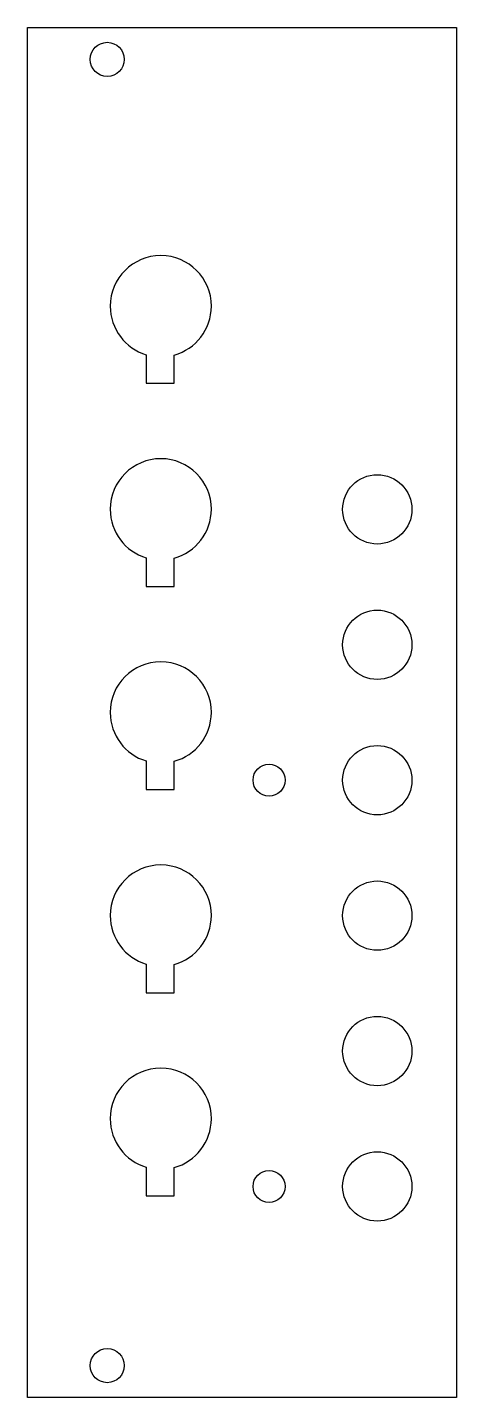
# Model space of a CAD drawing. Extents: x 0 to 40, y 168 to 297.
import ezdxf

# ---------------------------------------------------------------- set-up
doc = ezdxf.new("R2010")
doc.units = 0
doc.layers.add('Layer_1', color=7, linetype='CONTINUOUS')

msp = doc.modelspace()

# ---------------------------------------------------------------- linework, layer by layer
at = {"layer": 'Layer_1', "color": 7}
for points in [[(0.057285, 296.953832), (40.357283, 296.953832), (40.357283, 168.453835), (0.057285, 168.453835), (0.057285, 296.953832)], [(9.157284, 293.953832), (9.157284, 293.953832)], [(12.587284, 275.553832), (12.587284, 275.553832)], [(11.210188, 266.258484), (11.210188, 263.578738), (13.852724, 263.578738), (13.852724, 266.230572)], [(12.587284, 256.503833), (12.587284, 256.503833)], [(36.157282, 251.753832), (36.157282, 251.753832)], [(11.210188, 247.208485), (11.210188, 244.528739), (13.852724, 244.528739), (13.852724, 247.180573)], [(36.157282, 239.053831), (36.157282, 239.053831)], [(12.587284, 237.453833), (12.587284, 237.453833)], [(11.210188, 228.158485), (11.210188, 225.478739), (13.852724, 225.478739), (13.852724, 228.130573)], [(24.247285, 226.353835), (24.247285, 226.353835)], [(36.157282, 226.353835), (36.157282, 226.353835)], [(12.587284, 218.403834), (12.587284, 218.403834)], [(36.157282, 213.653831), (36.157282, 213.653831)], [(11.210188, 209.108486), (11.210188, 206.42874), (13.852724, 206.42874), (13.852724, 209.080574)], [(36.157282, 200.953834), (36.157282, 200.953834)], [(12.587284, 199.353834), (12.587284, 199.353834)], [(11.210188, 190.058484), (11.210188, 187.378744), (13.852724, 187.378744), (13.852724, 190.030574)], [(24.247285, 188.253834), (24.247285, 188.253834)], [(36.157282, 188.253834), (36.157282, 188.253834)], [(9.157284, 171.453835), (9.157284, 171.453835)]]:
    msp.add_lwpolyline(points, dxfattribs=at)
for points in [[(5.957284, 293.953832), (5.957284, 294.837487), (6.673629, 295.553832), (7.557284, 295.553832)], [(7.557284, 295.553832), (8.44094, 295.553832), (9.157284, 294.837487), (9.157284, 293.953832)], [(7.557284, 292.353832), (6.673629, 292.353832), (5.957284, 293.070176), (5.957284, 293.953832)], [(9.157284, 293.953832), (9.157284, 293.070176), (8.44094, 292.353832), (7.557284, 292.353832)], [(12.587284, 275.553832), (9.965266, 275.553832), (7.832587, 273.430468), (7.832587, 270.808464)], [(17.33268, 270.808464), (17.33268, 273.430468), (15.209311, 275.553832), (12.587284, 275.553832)], [(7.832587, 270.808464), (7.832587, 268.664668), (9.258782, 266.848113), (11.210188, 266.258484)], [(13.852724, 266.230572), (15.856208, 266.787152), (17.33268, 268.627639), (17.33268, 270.808464)], [(12.587284, 256.503833), (9.965266, 256.503833), (7.832587, 254.380469), (7.832587, 251.758465)], [(17.33268, 251.758465), (17.33268, 254.380469), (15.209311, 256.503833), (12.587284, 256.503833)], [(29.657282, 251.753832), (29.657282, 253.548758), (31.112357, 255.003832), (32.907282, 255.003832)], [(32.907282, 255.003832), (34.702208, 255.003832), (36.157282, 253.548758), (36.157282, 251.753832)], [(7.832587, 251.758465), (7.832587, 249.614669), (9.258782, 247.798114), (11.210188, 247.208485)], [(13.852724, 247.180573), (15.856208, 247.737153), (17.33268, 249.57764), (17.33268, 251.758465)], [(32.907282, 248.503832), (31.112357, 248.503832), (29.657282, 249.958907), (29.657282, 251.753832)], [(36.157282, 251.753832), (36.157282, 249.958907), (34.702208, 248.503832), (32.907282, 248.503832)], [(29.657282, 239.053831), (29.657282, 240.848757), (31.112357, 242.303831), (32.907282, 242.303831)], [(32.907282, 242.303831), (34.702208, 242.303831), (36.157282, 240.848757), (36.157282, 239.053831)], [(32.907282, 235.803831), (31.112357, 235.803831), (29.657282, 237.258906), (29.657282, 239.053831)], [(36.157282, 239.053831), (36.157282, 237.258906), (34.702208, 235.803831), (32.907282, 235.803831)], [(12.587284, 237.453833), (9.965266, 237.453833), (7.832587, 235.330469), (7.832587, 232.708465)], [(17.33268, 232.708465), (17.33268, 235.330469), (15.209311, 237.453833), (12.587284, 237.453833)], [(7.832587, 232.708465), (7.832587, 230.564669), (9.258782, 228.748114), (11.210188, 228.158485)], [(13.852724, 228.130573), (15.856208, 228.687153), (17.33268, 230.52764), (17.33268, 232.708465)], [(29.657282, 226.353835), (29.657282, 228.14876), (31.112357, 229.603835), (32.907282, 229.603835)], [(32.907282, 229.603835), (34.702208, 229.603835), (36.157282, 228.14876), (36.157282, 226.353835)], [(21.247285, 226.353835), (21.247285, 227.182262), (21.918857, 227.853835), (22.747285, 227.853835)], [(22.747285, 227.853835), (23.575712, 227.853835), (24.247285, 227.182262), (24.247285, 226.353835)], [(22.747285, 224.853835), (21.918857, 224.853835), (21.247285, 225.525407), (21.247285, 226.353835)], [(24.247285, 226.353835), (24.247285, 225.525407), (23.575712, 224.853835), (22.747285, 224.853835)], [(32.907282, 223.103835), (31.112357, 223.103835), (29.657282, 224.558909), (29.657282, 226.353835)], [(36.157282, 226.353835), (36.157282, 224.558909), (34.702208, 223.103835), (32.907282, 223.103835)], [(12.587284, 218.403834), (9.965266, 218.403834), (7.832587, 216.28047), (7.832587, 213.658466)], [(17.33268, 213.658466), (17.33268, 216.28047), (15.209311, 218.403834), (12.587284, 218.403834)], [(29.657282, 213.653831), (29.657282, 215.448756), (31.112357, 216.903831), (32.907282, 216.903831)], [(32.907282, 216.903831), (34.702208, 216.903831), (36.157282, 215.448756), (36.157282, 213.653831)], [(7.832587, 213.658466), (7.832587, 211.51467), (9.258782, 209.698115), (11.210188, 209.108486)], [(13.852724, 209.080574), (15.856208, 209.637154), (17.33268, 211.477641), (17.33268, 213.658466)], [(32.907282, 210.403831), (31.112357, 210.403831), (29.657282, 211.858906), (29.657282, 213.653831)], [(36.157282, 213.653831), (36.157282, 211.858906), (34.702208, 210.403831), (32.907282, 210.403831)], [(29.657282, 200.953834), (29.657282, 202.748759), (31.112357, 204.203834), (32.907282, 204.203834)], [(32.907282, 204.203834), (34.702208, 204.203834), (36.157282, 202.748759), (36.157282, 200.953834)], [(32.907282, 197.703834), (31.112357, 197.703834), (29.657282, 199.158909), (29.657282, 200.953834)], [(36.157282, 200.953834), (36.157282, 199.158909), (34.702208, 197.703834), (32.907282, 197.703834)], [(12.587284, 199.353834), (9.965266, 199.353834), (7.832587, 197.23047), (7.832587, 194.608464)], [(17.33268, 194.608464), (17.33268, 197.23047), (15.209311, 199.353834), (12.587284, 199.353834)], [(7.832587, 194.608464), (7.832587, 192.464674), (9.258782, 190.648114), (11.210188, 190.058484)], [(13.852724, 190.030574), (15.856208, 190.587154), (17.33268, 192.427644), (17.33268, 194.608464)], [(29.657282, 188.253834), (29.657282, 190.048764), (31.112357, 191.503834), (32.907282, 191.503834)], [(32.907282, 191.503834), (34.702208, 191.503834), (36.157282, 190.048764), (36.157282, 188.253834)], [(21.247285, 188.253834), (21.247285, 189.082264), (21.918857, 189.753834), (22.747285, 189.753834)], [(22.747285, 189.753834), (23.575712, 189.753834), (24.247285, 189.082264), (24.247285, 188.253834)], [(22.747285, 186.753834), (21.918857, 186.753834), (21.247285, 187.425414), (21.247285, 188.253834)], [(24.247285, 188.253834), (24.247285, 187.425414), (23.575712, 186.753834), (22.747285, 186.753834)], [(32.907282, 185.003834), (31.112357, 185.003834), (29.657282, 186.458914), (29.657282, 188.253834)], [(36.157282, 188.253834), (36.157282, 186.458914), (34.702208, 185.003834), (32.907282, 185.003834)], [(5.957284, 171.453835), (5.957284, 172.337495), (6.673629, 173.053835), (7.557284, 173.053835)], [(7.557284, 173.053835), (8.44094, 173.053835), (9.157284, 172.337495), (9.157284, 171.453835)], [(7.557284, 169.853835), (6.673629, 169.853835), (5.957284, 170.570175), (5.957284, 171.453835)], [(9.157284, 171.453835), (9.157284, 170.570175), (8.44094, 169.853835), (7.557284, 169.853835)]]:
    msp.add_open_spline(points, degree=3, dxfattribs=at)

doc.saveas('drawing.dxf')
